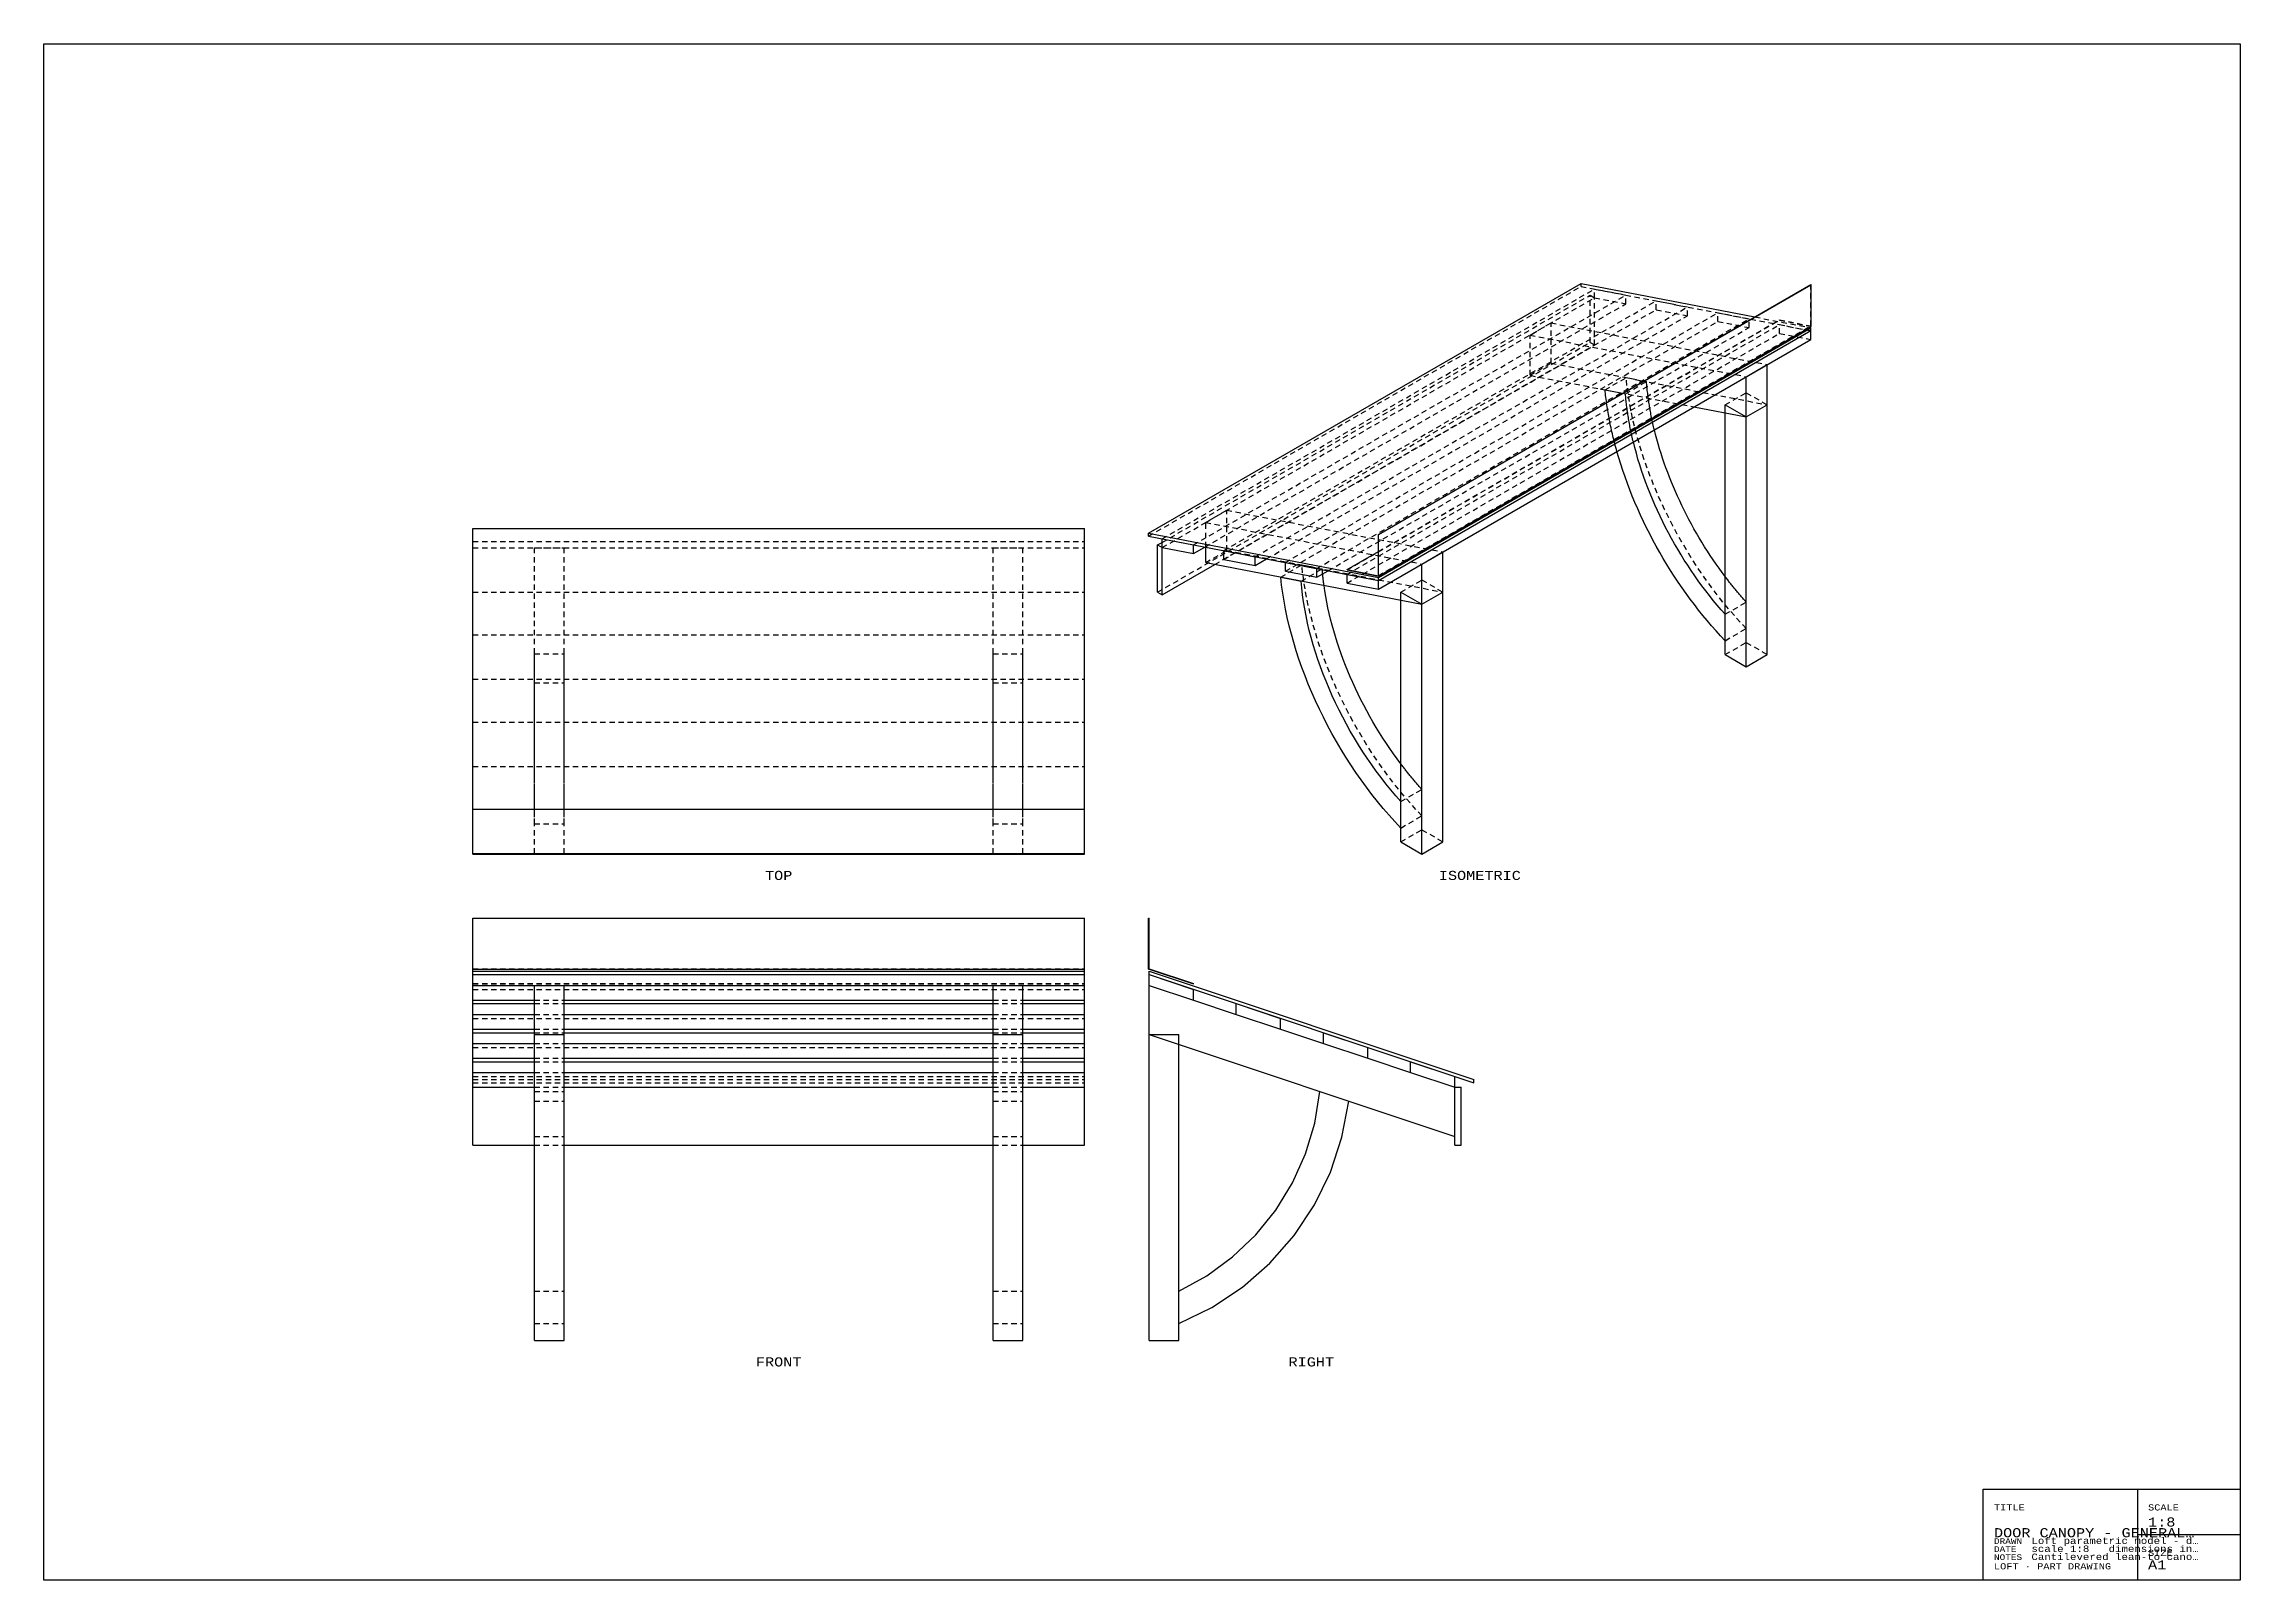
# Model space of a CAD drawing. Header units: millimetres. Extents: x 10 to 831, y 10 to 584.
import ezdxf
from ezdxf.enums import TextEntityAlignment as Align

# ---------------------------------------------------------------- set-up
doc = ezdxf.new("R2010")
doc.units = ezdxf.units.MM
doc.linetypes.add('DASHED', pattern=[3.4, 2, -1.4])
for name, color, linetype in [('HIDDEN', 8, 'DASHED'), ('TITLE', 5, 'Continuous'), ('VISIBLE', 7, 'Continuous')]:
    doc.layers.add(name, color=color, linetype=linetype)
doc.styles.add('LOFT_MONO', font='cour.ttf')

msp = doc.modelspace()

# ---------------------------------------------------------------- linework, layer by layer
at = {"layer": 'HIDDEN'}
for p, q in [((422.98, 400.06), (584.63, 493.39)), ((584.63, 493.39), (584.63, 494.48)), ((584.63, 493.39), (670.5, 476.86)), ((670.5, 478.63), (670.5, 494.06)), ((428.04, 399.09), (589.68, 492.42)), ((428.04, 397.76), (588, 490.11)), ((428.04, 395.81), (589.68, 489.14)), ((439.75, 396.84), (601.39, 490.16)), ((444.01, 396.02), (601.39, 486.88)), ((451.07, 394.66), (612.72, 487.98)), ((451.07, 391.38), (612.72, 484.7)), ((462.79, 392.4), (624.43, 485.73)), ((588, 472.49), (588, 490.11)), ((588, 490.11), (589.68, 489.14)), ((589.68, 489.14), (589.68, 492.42)), ((589.68, 492.42), (601.39, 490.16)), ((589.68, 471.52), (589.68, 489.14)), ((589.68, 489.14), (601.39, 486.88)), ((601.39, 486.88), (601.39, 490.16)), ((612.72, 484.7), (612.72, 487.98)), ((612.72, 487.98), (624.43, 485.73)), ((612.72, 484.7), (624.43, 482.45)), ((624.43, 482.45), (624.43, 485.73)), ((467.05, 391.58), (624.43, 482.45)), ((474.11, 390.22), (635.75, 483.55)), ((474.11, 386.94), (635.75, 480.27)), ((485.82, 387.97), (647.47, 481.3)), ((490.08, 387.15), (647.47, 478.02)), ((497.14, 387.43), (658.79, 480.76)), ((497.14, 385.79), (658.79, 479.12)), ((508.86, 394.32), (658.79, 480.89)), ((508.86, 385.31), (670.5, 478.63)), ((508.86, 385.18), (670.5, 478.5)), ((565.55, 475.2), (573.4, 479.74)), ((573.4, 464.71), (573.4, 479.74)), ((573.4, 479.74), (654.23, 464.19)), ((635.75, 480.27), (635.75, 483.55)), ((635.75, 483.55), (647.47, 481.3)), ((635.75, 480.27), (647.47, 478.02)), ((647.47, 478.02), (647.47, 481.3)), ((649.59, 481.98), (669.96, 478.06)), ((658.79, 480.76), (658.79, 480.89)), ((658.79, 480.89), (670.5, 478.63)), ((658.79, 480.76), (670.5, 478.5)), ((658.79, 475.84), (658.79, 479.12)), ((658.79, 479.12), (670.5, 476.86)), ((670.5, 478.5), (670.62, 478.44)), ((426.35, 379.16), (588, 472.49)), ((447.68, 389.53), (589.68, 471.52)), ((497.14, 382.51), (658.79, 475.84)), ((565.55, 460.17), (565.55, 475.2)), ((565.55, 475.2), (646.37, 459.65)), ((588, 472.49), (589.68, 471.52)), ((658.79, 475.84), (670.5, 473.58)), ((565.55, 460.17), (573.4, 464.71)), ((565.55, 460.17), (626.84, 448.38)), ((573.4, 464.71), (654.23, 449.16)), ((593.61, 454.77), (601.47, 459.31)), ((593.61, 454.77), (601.24, 453.3)), ((601.24, 453.3), (609.1, 457.84)), ((601.47, 459.31), (609.1, 457.84)), ((638.51, 449.16), (646.37, 453.69)), ((646.37, 453.69), (654.23, 449.16)), ((444.31, 405.21), (452.17, 409.75)), ((444.31, 395.96), (444.31, 405.21)), ((444.31, 405.21), (525.14, 389.65)), ((452.17, 394.72), (452.17, 409.75)), ((452.17, 409.75), (532.99, 394.19)), ((170.38, 398.14), (398.98, 398.14)), ((170.38, 395.76), (398.98, 395.76)), ((193.4, 281.46), (193.4, 395.76)), ((193.4, 395.76), (204.52, 395.76)), ((204.52, 281.46), (204.52, 395.76)), ((364.85, 281.46), (364.85, 395.76)), ((364.85, 395.76), (375.97, 395.76)), ((375.97, 281.46), (375.97, 395.76)), ((444.31, 390.18), (452.17, 394.72)), ((452.17, 394.72), (532.99, 379.16)), ((472.38, 384.78), (480.23, 389.32)), ((480.01, 383.31), (487.86, 387.85)), ((480.23, 389.32), (487.86, 387.85)), ((170.38, 379.19), (398.98, 379.19)), ((517.28, 379.16), (525.14, 383.7)), ((525.14, 383.7), (532.99, 379.16)), ((638.51, 370.9), (646.37, 375.44)), ((170.38, 363.18), (398.98, 363.18)), ((638.51, 361.02), (646.37, 365.55)), ((193.4, 345.28), (193.4, 356.07)), ((193.4, 356.07), (204.52, 356.07)), ((204.52, 345.28), (204.52, 356.07)), ((364.85, 345.28), (364.85, 356.07)), ((364.85, 356.07), (375.97, 356.07)), ((375.97, 345.28), (375.97, 356.07)), ((638.51, 355.83), (646.37, 360.37)), ((646.37, 360.37), (654.23, 355.83)), ((170.38, 346.61), (398.98, 346.61)), ((193.4, 345.28), (204.52, 345.28)), ((364.85, 345.28), (375.97, 345.28)), ((170.38, 330.6), (398.98, 330.6)), ((170.38, 314.04), (398.98, 314.04)), ((517.28, 300.91), (525.14, 305.45)), ((193.4, 281.46), (193.4, 292.57)), ((193.4, 292.57), (204.52, 292.57)), ((204.52, 281.46), (204.52, 292.57)), ((364.85, 281.46), (364.85, 292.57)), ((364.85, 292.57), (375.97, 292.57)), ((375.97, 281.46), (375.97, 292.57)), ((517.28, 291.02), (525.14, 295.56)), ((517.28, 285.84), (525.14, 290.37)), ((525.14, 290.37), (532.99, 285.84)), ((170.38, 238.41), (398.98, 238.41)), ((170.38, 232.89), (398.98, 232.89)), ((170.38, 232.73), (398.98, 232.73)), ((170.38, 230.72), (398.98, 230.72)), ((193.4, 226.7), (204.52, 226.7)), ((193.4, 225.38), (204.52, 225.38)), ((364.85, 226.7), (375.97, 226.7)), ((364.85, 225.38), (375.97, 225.38)), ((170.38, 219.86), (398.98, 219.86)), ((193.4, 221.37), (204.52, 221.37)), ((193.4, 215.84), (204.52, 215.84)), ((193.4, 214.52), (204.52, 214.52)), ((364.85, 221.37), (375.97, 221.37)), ((364.85, 215.84), (375.97, 215.84)), ((364.85, 214.52), (375.97, 214.52)), ((170.38, 209), (398.98, 209)), ((193.4, 210.51), (204.52, 210.51)), ((364.85, 210.51), (375.97, 210.51)), ((170.38, 198.14), (398.98, 198.14)), ((170.38, 197.1), (398.98, 197.1)), ((193.4, 204.98), (204.52, 204.98)), ((193.4, 203.66), (204.52, 203.66)), ((193.4, 199.65), (204.52, 199.65)), ((364.85, 204.98), (375.97, 204.98)), ((364.85, 203.66), (375.97, 203.66)), ((364.85, 199.65), (375.97, 199.65)), ((170.38, 195.76), (398.98, 195.76)), ((193.4, 194.13), (204.52, 194.13)), ((193.4, 192.54), (204.52, 192.54)), ((193.4, 188.95), (204.52, 188.95)), ((364.85, 194.13), (375.97, 194.13)), ((364.85, 192.54), (375.97, 192.54)), ((364.85, 188.95), (375.97, 188.95)), ((193.4, 175.72), (204.52, 175.72)), ((193.4, 172.54), (204.52, 172.54)), ((364.85, 175.72), (375.97, 175.72)), ((364.85, 172.54), (375.97, 172.54)), ((193.4, 117.98), (204.52, 117.98)), ((364.85, 117.98), (375.97, 117.98)), ((193.4, 105.87), (204.52, 105.87)), ((364.85, 105.87), (375.97, 105.87))]:
    msp.add_line(p, q, dxfattribs=at)
for points in [[(598.04, 431.75), (597.84, 432.48), (597.64, 433.22), (597.44, 433.95), (597.25, 434.69), (597.06, 435.42), (596.87, 436.15), (596.69, 436.88), (596.52, 437.61), (596.35, 438.34), (596.18, 439.07), (596.02, 439.8), (595.86, 440.53), (595.7, 441.25), (595.55, 441.98), (595.41, 442.7), (595.27, 443.42), (595.13, 444.14), (595, 444.86), (594.87, 445.58), (594.75, 446.3), (594.63, 447.01), (594.51, 447.73), (594.4, 448.44), (594.3, 449.15), (594.2, 449.86), (594.1, 450.57), (594.01, 451.27), (593.92, 451.98), (593.83, 452.68), (593.75, 453.38), (593.68, 454.08), (593.61, 454.77)], [(604.19, 435.29), (604.05, 435.87), (603.91, 436.45), (603.78, 437.02), (603.65, 437.6), (603.52, 438.17), (603.39, 438.74), (603.27, 439.32), (603.15, 439.89), (603.04, 440.46), (602.93, 441.03), (602.82, 441.6), (602.71, 442.17), (602.61, 442.74), (602.51, 443.3), (602.41, 443.87), (602.32, 444.43), (602.23, 445), (602.14, 445.56), (602.06, 446.12), (601.97, 446.68), (601.9, 447.24), (601.82, 447.8), (601.75, 448.35), (601.68, 448.91), (601.61, 449.46), (601.55, 450.02), (601.49, 450.57), (601.43, 451.12), (601.38, 451.67), (601.33, 452.21), (601.28, 452.76), (601.24, 453.3)], [(646.37, 365.55), (644.14, 367.93), (641.94, 370.38), (639.78, 372.89), (637.65, 375.47), (635.56, 378.1), (633.52, 380.78), (631.52, 383.52), (629.57, 386.31), (627.67, 389.14), (625.82, 392.01), (624.02, 394.93), (622.27, 397.88), (620.59, 400.86), (618.96, 403.88), (617.4, 406.92), (615.89, 409.98), (614.45, 413.06), (613.08, 416.16), (611.77, 419.27), (610.53, 422.4), (609.37, 425.52), (608.27, 428.65), (607.25, 431.78), (606.3, 434.9), (605.42, 438.02), (604.62, 441.12), (603.9, 444.21), (603.26, 447.28), (602.69, 450.33), (602.2, 453.35), (601.8, 456.35), (601.47, 459.31)], [(612.04, 439.83), (611.9, 440.41), (611.77, 440.98), (611.63, 441.56), (611.5, 442.13), (611.38, 442.71), (611.25, 443.28), (611.13, 443.85), (611.01, 444.43), (610.9, 445), (610.78, 445.57), (610.68, 446.14), (610.57, 446.7), (610.47, 447.27), (610.37, 447.84), (610.27, 448.4), (610.18, 448.97), (610.09, 449.53), (610, 450.09), (609.91, 450.66), (609.83, 451.22), (609.75, 451.78), (609.68, 452.33), (609.61, 452.89), (609.54, 453.45), (609.47, 454), (609.41, 454.55), (609.35, 455.1), (609.29, 455.65), (609.24, 456.2), (609.19, 456.75), (609.14, 457.3), (609.1, 457.84)], [(525.14, 295.56), (522.9, 297.94), (520.71, 300.39), (518.54, 302.9), (516.42, 305.47), (514.33, 308.1), (512.29, 310.79), (510.29, 313.52), (508.34, 316.31), (506.43, 319.14), (504.58, 322.02), (502.78, 324.93), (501.04, 327.89), (499.36, 330.87), (497.73, 333.88), (496.16, 336.92), (494.66, 339.99), (493.22, 343.07), (491.84, 346.17), (490.54, 349.28), (489.3, 352.4), (488.13, 355.53), (487.04, 358.66), (486.01, 361.79), (485.06, 364.91), (484.19, 368.02), (483.39, 371.13), (482.67, 374.22), (482.02, 377.29), (481.46, 380.34), (480.97, 383.36), (480.56, 386.35), (480.23, 389.32)], [(488.54, 381.67), (488.51, 381.86), (488.48, 382.06), (488.46, 382.25), (488.43, 382.45), (488.4, 382.64), (488.38, 382.84), (488.36, 383.03), (488.33, 383.23), (488.31, 383.42), (488.28, 383.62), (488.26, 383.81), (488.24, 384), (488.22, 384.2), (488.19, 384.39), (488.17, 384.59), (488.15, 384.78), (488.13, 384.97), (488.11, 385.16), (488.09, 385.36), (488.07, 385.55), (488.05, 385.74), (488.03, 385.93), (488.01, 386.13), (487.99, 386.32), (487.98, 386.51), (487.96, 386.7), (487.94, 386.89), (487.93, 387.08), (487.91, 387.28), (487.89, 387.47), (487.88, 387.66), (487.86, 387.85)], [(646.37, 375.44), (646.11, 375.72), (645.86, 376.01), (645.61, 376.29), (645.35, 376.58), (645.1, 376.87), (644.85, 377.16), (644.6, 377.45), (644.35, 377.74), (644.1, 378.03), (643.85, 378.32), (643.6, 378.61), (643.35, 378.91), (643.1, 379.2), (642.86, 379.5), (642.61, 379.8), (642.36, 380.09), (642.12, 380.39), (641.87, 380.69), (641.63, 380.99), (641.39, 381.29), (641.14, 381.6), (640.9, 381.9), (640.66, 382.2), (640.42, 382.51), (640.18, 382.81), (639.94, 383.12), (639.7, 383.43), (639.46, 383.73), (639.22, 384.04), (638.98, 384.35), (638.75, 384.66), (638.51, 384.97)], [(193.4, 292.57), (193.4, 295.7), (193.4, 298.82), (193.4, 301.86), (193.4, 304.87), (193.4, 307.83), (193.4, 310.7), (193.4, 313.56), (193.4, 316.28), (193.4, 319.01), (193.4, 321.59), (193.4, 324.15), (193.4, 326.6), (193.4, 328.98), (193.4, 331.31), (193.4, 333.49), (193.4, 335.67), (193.4, 337.65), (193.4, 339.62), (193.4, 341.44), (193.4, 343.2), (193.4, 344.86), (193.4, 346.39), (193.4, 347.88), (193.4, 349.17), (193.4, 350.46), (193.4, 351.54), (193.4, 352.59), (193.4, 353.49), (193.4, 354.28), (193.4, 355), (193.4, 355.53), (193.4, 356.07)], [(204.52, 292.57), (204.52, 295.7), (204.52, 298.82), (204.52, 301.86), (204.52, 304.87), (204.52, 307.83), (204.52, 310.7), (204.52, 313.56), (204.52, 316.28), (204.52, 319.01), (204.52, 321.59), (204.52, 324.15), (204.52, 326.6), (204.52, 328.98), (204.52, 331.31), (204.52, 333.49), (204.52, 335.67), (204.52, 337.65), (204.52, 339.62), (204.52, 341.44), (204.52, 343.2), (204.52, 344.86), (204.52, 346.39), (204.52, 347.88), (204.52, 349.17), (204.52, 350.46), (204.52, 351.54), (204.52, 352.59), (204.52, 353.49), (204.52, 354.28), (204.52, 355), (204.52, 355.53), (204.52, 356.07)], [(364.85, 292.57), (364.85, 295.7), (364.85, 298.82), (364.85, 301.86), (364.85, 304.87), (364.85, 307.83), (364.85, 310.7), (364.85, 313.56), (364.85, 316.28), (364.85, 319.01), (364.85, 321.59), (364.85, 324.15), (364.85, 326.6), (364.85, 328.98), (364.85, 331.31), (364.85, 333.49), (364.85, 335.67), (364.85, 337.65), (364.85, 339.62), (364.85, 341.44), (364.85, 343.2), (364.85, 344.86), (364.85, 346.39), (364.85, 347.88), (364.85, 349.17), (364.85, 350.46), (364.85, 351.54), (364.85, 352.59), (364.85, 353.49), (364.85, 354.28), (364.85, 355), (364.85, 355.53), (364.85, 356.07)], [(375.97, 292.57), (375.97, 295.7), (375.97, 298.82), (375.97, 301.86), (375.97, 304.87), (375.97, 307.83), (375.97, 310.7), (375.97, 313.56), (375.97, 316.28), (375.97, 319.01), (375.97, 321.59), (375.97, 324.15), (375.97, 326.6), (375.97, 328.98), (375.97, 331.31), (375.97, 333.49), (375.97, 335.67), (375.97, 337.65), (375.97, 339.62), (375.97, 341.44), (375.97, 343.2), (375.97, 344.86), (375.97, 346.39), (375.97, 347.88), (375.97, 349.17), (375.97, 350.46), (375.97, 351.54), (375.97, 352.59), (375.97, 353.49), (375.97, 354.28), (375.97, 355), (375.97, 355.53), (375.97, 356.07)], [(193.4, 292.57), (193.4, 295.23), (193.4, 297.89), (193.4, 300.48), (193.4, 303.03), (193.4, 305.53), (193.4, 307.96), (193.4, 310.37), (193.4, 312.66), (193.4, 314.96), (193.4, 317.12), (193.4, 319.27), (193.4, 321.32), (193.4, 323.31), (193.4, 325.24), (193.4, 327.05), (193.4, 328.87), (193.4, 330.5), (193.4, 332.13), (193.4, 333.63), (193.4, 335.07), (193.4, 336.42), (193.4, 337.67), (193.4, 338.88), (193.4, 339.92), (193.4, 340.96), (193.4, 341.81), (193.4, 342.64), (193.4, 343.34), (193.4, 343.95), (193.4, 344.5), (193.4, 344.89), (193.4, 345.28)], [(204.52, 292.57), (204.52, 295.23), (204.52, 297.89), (204.52, 300.48), (204.52, 303.03), (204.52, 305.53), (204.52, 307.96), (204.52, 310.37), (204.52, 312.66), (204.52, 314.96), (204.52, 317.12), (204.52, 319.27), (204.52, 321.32), (204.52, 323.31), (204.52, 325.24), (204.52, 327.05), (204.52, 328.87), (204.52, 330.5), (204.52, 332.13), (204.52, 333.63), (204.52, 335.07), (204.52, 336.42), (204.52, 337.67), (204.52, 338.88), (204.52, 339.92), (204.52, 340.96), (204.52, 341.81), (204.52, 342.64), (204.52, 343.34), (204.52, 343.95), (204.52, 344.5), (204.52, 344.89), (204.52, 345.28)], [(364.85, 292.57), (364.85, 295.23), (364.85, 297.89), (364.85, 300.48), (364.85, 303.03), (364.85, 305.53), (364.85, 307.96), (364.85, 310.37), (364.85, 312.66), (364.85, 314.96), (364.85, 317.12), (364.85, 319.27), (364.85, 321.32), (364.85, 323.31), (364.85, 325.24), (364.85, 327.05), (364.85, 328.87), (364.85, 330.5), (364.85, 332.13), (364.85, 333.63), (364.85, 335.07), (364.85, 336.42), (364.85, 337.67), (364.85, 338.88), (364.85, 339.92), (364.85, 340.96), (364.85, 341.81), (364.85, 342.64), (364.85, 343.34), (364.85, 343.95), (364.85, 344.5), (364.85, 344.89), (364.85, 345.28)], [(375.97, 292.57), (375.97, 295.23), (375.97, 297.89), (375.97, 300.48), (375.97, 303.03), (375.97, 305.53), (375.97, 307.96), (375.97, 310.37), (375.97, 312.66), (375.97, 314.96), (375.97, 317.12), (375.97, 319.27), (375.97, 321.32), (375.97, 323.31), (375.97, 325.24), (375.97, 327.05), (375.97, 328.87), (375.97, 330.5), (375.97, 332.13), (375.97, 333.63), (375.97, 335.07), (375.97, 336.42), (375.97, 337.67), (375.97, 338.88), (375.97, 339.92), (375.97, 340.96), (375.97, 341.81), (375.97, 342.64), (375.97, 343.34), (375.97, 343.95), (375.97, 344.5), (375.97, 344.89), (375.97, 345.28)], [(525.14, 305.45), (524.88, 305.73), (524.63, 306.01), (524.37, 306.3), (524.12, 306.59), (523.87, 306.87), (523.62, 307.16), (523.37, 307.45), (523.12, 307.74), (522.87, 308.03), (522.62, 308.33), (522.37, 308.62), (522.12, 308.91), (521.87, 309.21), (521.62, 309.5), (521.38, 309.8), (521.13, 310.1), (520.89, 310.4), (520.64, 310.7), (520.4, 311), (520.15, 311.3), (519.91, 311.6), (519.67, 311.9), (519.43, 312.21), (519.18, 312.51), (518.94, 312.82), (518.7, 313.12), (518.46, 313.43), (518.23, 313.74), (517.99, 314.05), (517.75, 314.36), (517.51, 314.67), (517.28, 314.98)], [(193.4, 117.98), (193.4, 119.34), (193.4, 120.69), (193.4, 122.19), (193.4, 123.74), (193.4, 125.37), (193.4, 127.1), (193.4, 128.86), (193.4, 130.78), (193.4, 132.69), (193.4, 134.74), (193.4, 136.82), (193.4, 138.99), (193.4, 141.22), (193.4, 143.49), (193.4, 145.86), (193.4, 148.23), (193.4, 150.73), (193.4, 153.24), (193.4, 155.82), (193.4, 158.43), (193.4, 161.09), (193.4, 163.81), (193.4, 166.54), (193.4, 169.34), (193.4, 172.14), (193.4, 175), (193.4, 177.87), (193.4, 180.77), (193.4, 183.69), (193.4, 186.62), (193.4, 189.58), (193.4, 192.54)], [(193.4, 105.87), (193.4, 107.27), (193.4, 108.68), (193.4, 110.25), (193.4, 111.89), (193.4, 113.63), (193.4, 115.5), (193.4, 117.39), (193.4, 119.47), (193.4, 121.55), (193.4, 123.8), (193.4, 126.08), (193.4, 128.46), (193.4, 130.93), (193.4, 133.45), (193.4, 136.09), (193.4, 138.73), (193.4, 141.53), (193.4, 144.33), (193.4, 147.23), (193.4, 150.18), (193.4, 153.17), (193.4, 156.24), (193.4, 159.32), (193.4, 162.5), (193.4, 165.67), (193.4, 168.93), (193.4, 172.19), (193.4, 175.49), (193.4, 178.83), (193.4, 182.18), (193.4, 185.56), (193.4, 188.95)], [(204.52, 117.98), (204.52, 119.34), (204.52, 120.69), (204.52, 122.19), (204.52, 123.74), (204.52, 125.37), (204.52, 127.1), (204.52, 128.86), (204.52, 130.78), (204.52, 132.69), (204.52, 134.74), (204.52, 136.82), (204.52, 138.99), (204.52, 141.22), (204.52, 143.49), (204.52, 145.86), (204.52, 148.23), (204.52, 150.73), (204.52, 153.24), (204.52, 155.82), (204.52, 158.43), (204.52, 161.09), (204.52, 163.81), (204.52, 166.54), (204.52, 169.34), (204.52, 172.14), (204.52, 175), (204.52, 177.87), (204.52, 180.77), (204.52, 183.69), (204.52, 186.62), (204.52, 189.58), (204.52, 192.54)], [(204.52, 105.87), (204.52, 107.27), (204.52, 108.68), (204.52, 110.25), (204.52, 111.89), (204.52, 113.63), (204.52, 115.5), (204.52, 117.39), (204.52, 119.47), (204.52, 121.55), (204.52, 123.8), (204.52, 126.08), (204.52, 128.46), (204.52, 130.93), (204.52, 133.45), (204.52, 136.09), (204.52, 138.73), (204.52, 141.53), (204.52, 144.33), (204.52, 147.23), (204.52, 150.18), (204.52, 153.17), (204.52, 156.24), (204.52, 159.32), (204.52, 162.5), (204.52, 165.67), (204.52, 168.93), (204.52, 172.19), (204.52, 175.49), (204.52, 178.83), (204.52, 182.18), (204.52, 185.56), (204.52, 188.95)], [(364.85, 117.98), (364.85, 119.34), (364.85, 120.69), (364.85, 122.19), (364.85, 123.74), (364.85, 125.37), (364.85, 127.1), (364.85, 128.86), (364.85, 130.78), (364.85, 132.69), (364.85, 134.74), (364.85, 136.82), (364.85, 138.99), (364.85, 141.22), (364.85, 143.49), (364.85, 145.86), (364.85, 148.23), (364.85, 150.73), (364.85, 153.24), (364.85, 155.82), (364.85, 158.43), (364.85, 161.09), (364.85, 163.81), (364.85, 166.54), (364.85, 169.34), (364.85, 172.14), (364.85, 175), (364.85, 177.87), (364.85, 180.77), (364.85, 183.69), (364.85, 186.62), (364.85, 189.58), (364.85, 192.54)], [(364.85, 105.87), (364.85, 107.27), (364.85, 108.68), (364.85, 110.25), (364.85, 111.89), (364.85, 113.63), (364.85, 115.5), (364.85, 117.39), (364.85, 119.47), (364.85, 121.55), (364.85, 123.8), (364.85, 126.08), (364.85, 128.46), (364.85, 130.93), (364.85, 133.45), (364.85, 136.09), (364.85, 138.73), (364.85, 141.53), (364.85, 144.33), (364.85, 147.23), (364.85, 150.18), (364.85, 153.17), (364.85, 156.24), (364.85, 159.32), (364.85, 162.5), (364.85, 165.67), (364.85, 168.93), (364.85, 172.19), (364.85, 175.49), (364.85, 178.83), (364.85, 182.18), (364.85, 185.56), (364.85, 188.95)], [(375.97, 117.98), (375.97, 119.34), (375.97, 120.69), (375.97, 122.19), (375.97, 123.74), (375.97, 125.37), (375.97, 127.1), (375.97, 128.86), (375.97, 130.78), (375.97, 132.69), (375.97, 134.74), (375.97, 136.82), (375.97, 138.99), (375.97, 141.22), (375.97, 143.49), (375.97, 145.86), (375.97, 148.23), (375.97, 150.73), (375.97, 153.24), (375.97, 155.82), (375.97, 158.43), (375.97, 161.09), (375.97, 163.81), (375.97, 166.54), (375.97, 169.34), (375.97, 172.14), (375.97, 175), (375.97, 177.87), (375.97, 180.77), (375.97, 183.69), (375.97, 186.62), (375.97, 189.58), (375.97, 192.54)], [(375.97, 105.87), (375.97, 107.27), (375.97, 108.68), (375.97, 110.25), (375.97, 111.89), (375.97, 113.63), (375.97, 115.5), (375.97, 117.39), (375.97, 119.47), (375.97, 121.55), (375.97, 123.8), (375.97, 126.08), (375.97, 128.46), (375.97, 130.93), (375.97, 133.45), (375.97, 136.09), (375.97, 138.73), (375.97, 141.53), (375.97, 144.33), (375.97, 147.23), (375.97, 150.18), (375.97, 153.17), (375.97, 156.24), (375.97, 159.32), (375.97, 162.5), (375.97, 165.67), (375.97, 168.93), (375.97, 172.19), (375.97, 175.49), (375.97, 178.83), (375.97, 182.18), (375.97, 185.56), (375.97, 188.95)]]:
    msp.add_lwpolyline(points, dxfattribs=at)
at = {"layer": 'TITLE'}
for p, q in [((792.6, 44), (792.6, 10)), ((792.6, 27), (831, 27))]:
    msp.add_line(p, q, dxfattribs=at)
for points in [[(10, 584), (831, 584), (831, 10), (10, 10)], [(735, 44), (831, 44), (831, 10), (735, 10)]]:
    msp.add_lwpolyline(points, close=True, dxfattribs=at)
at = {"layer": 'VISIBLE'}
for p, q in [((422.98, 401.16), (584.63, 494.48)), ((508.86, 400.73), (670.5, 494.06)), ((508.97, 400.67), (670.62, 493.99)), ((584.63, 494.48), (649.59, 481.98)), ((670.5, 494.06), (670.62, 493.99)), ((670.62, 478.44), (670.62, 493.99)), ((508.86, 384.63), (670.5, 477.96)), ((508.86, 383.54), (670.5, 476.86)), ((508.97, 385.11), (670.62, 478.44)), ((669.96, 478.06), (670.5, 477.96)), ((670.5, 476.86), (670.5, 477.96)), ((670.5, 473.58), (670.5, 476.86)), ((508.86, 380.26), (670.5, 473.58)), ((646.37, 459.65), (654.23, 464.19)), ((654.23, 449.16), (654.23, 464.19)), ((646.37, 444.62), (646.37, 459.65)), ((626.84, 448.38), (646.37, 444.62)), ((638.51, 355.83), (638.51, 449.16)), ((638.51, 449.16), (646.37, 444.62)), ((646.37, 444.62), (654.23, 449.16)), ((646.37, 351.29), (646.37, 444.62)), ((654.23, 355.83), (654.23, 449.16)), ((170.38, 298.02), (170.38, 402.9)), ((170.38, 402.9), (398.98, 402.9)), ((398.98, 298.02), (398.98, 402.9)), ((422.98, 400.06), (422.98, 401.16)), ((422.98, 401.16), (508.86, 384.63)), ((422.98, 400.06), (508.86, 383.54)), ((426.35, 396.78), (428.04, 397.76)), ((426.35, 379.16), (426.35, 396.78)), ((426.35, 396.78), (428.04, 395.81)), ((428.04, 395.81), (428.04, 399.09)), ((428.04, 399.09), (439.75, 396.84)), ((428.04, 378.19), (428.04, 395.81)), ((428.04, 395.81), (439.75, 393.56)), ((439.75, 393.56), (439.75, 396.84)), ((439.75, 393.56), (444.01, 396.02)), ((444.31, 390.18), (444.31, 395.96)), ((451.07, 391.38), (451.07, 394.66)), ((451.07, 394.66), (462.79, 392.4)), ((497.14, 387.56), (508.86, 394.32)), ((508.86, 385.31), (508.86, 400.73)), ((508.86, 400.73), (508.97, 400.67)), ((508.97, 385.11), (508.97, 400.67)), ((525.14, 389.65), (532.99, 394.19)), ((532.99, 379.16), (532.99, 394.19)), ((428.04, 378.19), (447.68, 389.53)), ((444.31, 390.18), (525.14, 374.63)), ((451.07, 391.38), (462.79, 389.12)), ((462.79, 389.12), (462.79, 392.4)), ((462.79, 389.12), (467.05, 391.58)), ((474.11, 386.94), (474.11, 390.22)), ((474.11, 390.22), (485.82, 387.97)), ((474.11, 386.94), (485.82, 384.69)), ((485.82, 384.69), (485.82, 387.97)), ((485.82, 384.69), (490.08, 387.15)), ((497.14, 387.43), (497.14, 387.56)), ((497.14, 387.56), (508.86, 385.31)), ((497.14, 387.43), (508.86, 385.18)), ((525.14, 374.63), (525.14, 389.65)), ((426.35, 379.16), (428.04, 378.19)), ((472.38, 384.78), (480.01, 383.31)), ((497.14, 382.51), (497.14, 385.79)), ((497.14, 385.79), (508.86, 383.54)), ((497.14, 382.51), (508.86, 380.26)), ((508.86, 385.18), (508.97, 385.11)), ((508.86, 383.54), (508.86, 384.63)), ((508.86, 380.26), (508.86, 383.54)), ((517.28, 285.84), (517.28, 379.16)), ((517.28, 379.16), (525.14, 374.63)), ((525.14, 374.63), (532.99, 379.16)), ((532.99, 285.84), (532.99, 379.16)), ((525.14, 281.3), (525.14, 374.63)), ((638.51, 361.02), (638.51, 370.9)), ((638.51, 355.83), (646.37, 351.29)), ((646.37, 351.29), (654.23, 355.83)), ((170.38, 281.46), (170.38, 298.02)), ((170.38, 298.02), (398.98, 298.02)), ((398.98, 281.46), (398.98, 298.02)), ((517.28, 291.02), (517.28, 300.91)), ((170.38, 281.3), (170.38, 281.46)), ((170.38, 281.46), (398.98, 281.46)), ((170.38, 281.3), (398.98, 281.3)), ((398.98, 281.3), (398.98, 281.46)), ((517.28, 285.84), (525.14, 281.3)), ((525.14, 281.3), (532.99, 285.84)), ((170.38, 238.25), (170.38, 257.3)), ((170.38, 257.3), (398.98, 257.3)), ((398.98, 238.25), (398.98, 257.3)), ((422.98, 238.25), (422.98, 257.3)), ((422.98, 257.3), (423.14, 257.3)), ((423.14, 238.41), (423.14, 257.3)), ((170.38, 237.58), (170.38, 238.25)), ((170.38, 238.25), (398.98, 238.25)), ((398.98, 237.58), (398.98, 238.25)), ((422.98, 238.25), (423.14, 238.25)), ((423.14, 238.41), (439.71, 232.89)), ((423.14, 238.25), (439.71, 232.73)), ((170.38, 236.24), (170.38, 237.58)), ((170.38, 237.58), (398.98, 237.58)), ((170.38, 232.23), (170.38, 236.24)), ((170.38, 236.24), (398.98, 236.24)), ((170.38, 226.7), (170.38, 232.23)), ((170.38, 232.23), (398.98, 232.23)), ((193.4, 213.82), (193.4, 232.23)), ((193.4, 232.23), (204.52, 232.23)), ((204.52, 213.82), (204.52, 232.23)), ((364.85, 213.82), (364.85, 232.23)), ((364.85, 232.23), (375.97, 232.23)), ((375.97, 213.82), (375.97, 232.23)), ((398.98, 236.24), (398.98, 237.58)), ((398.98, 232.23), (398.98, 236.24)), ((398.98, 226.7), (398.98, 232.23)), ((423.14, 236.24), (423.14, 237.58)), ((423.14, 237.58), (544.59, 197.1)), ((423.14, 232.23), (423.14, 236.24)), ((423.14, 236.24), (439.71, 230.72)), ((423.14, 236.24), (544.59, 195.76)), ((423.14, 213.82), (423.14, 232.23)), ((423.14, 232.23), (439.71, 226.7)), ((439.71, 232.73), (439.71, 232.89)), ((439.71, 226.7), (439.71, 230.72)), ((170.38, 225.38), (170.38, 226.7)), ((170.38, 226.7), (193.4, 226.7)), ((170.38, 221.37), (170.38, 225.38)), ((170.38, 225.38), (193.4, 225.38)), ((204.52, 226.7), (364.85, 226.7)), ((204.52, 225.38), (364.85, 225.38)), ((375.97, 226.7), (398.98, 226.7)), ((375.97, 225.38), (398.98, 225.38)), ((398.98, 225.38), (398.98, 226.7)), ((398.98, 221.37), (398.98, 225.38)), ((439.71, 226.7), (455.72, 221.37)), ((455.72, 221.37), (455.72, 225.38)), ((455.72, 225.38), (472.29, 219.86)), ((170.38, 215.84), (170.38, 221.37)), ((170.38, 221.37), (193.4, 221.37)), ((170.38, 214.52), (170.38, 215.84)), ((170.38, 215.84), (193.4, 215.84)), ((170.38, 210.51), (170.38, 214.52)), ((170.38, 214.52), (193.4, 214.52)), ((193.4, 99.52), (193.4, 213.82)), ((193.4, 213.82), (204.52, 213.82)), ((204.52, 221.37), (364.85, 221.37)), ((204.52, 215.84), (364.85, 215.84)), ((204.52, 214.52), (364.85, 214.52)), ((204.52, 99.52), (204.52, 213.82)), ((364.85, 99.52), (364.85, 213.82)), ((364.85, 213.82), (375.97, 213.82)), ((375.97, 221.37), (398.98, 221.37)), ((375.97, 215.84), (398.98, 215.84)), ((375.97, 214.52), (398.98, 214.52)), ((375.97, 99.52), (375.97, 213.82)), ((398.98, 215.84), (398.98, 221.37)), ((398.98, 214.52), (398.98, 215.84)), ((398.98, 210.51), (398.98, 214.52)), ((423.14, 99.52), (423.14, 213.82)), ((423.14, 213.82), (434.26, 213.82)), ((423.14, 213.82), (537.44, 175.72)), ((434.26, 99.52), (434.26, 213.82)), ((455.72, 221.37), (472.29, 215.84)), ((472.29, 215.84), (472.29, 219.86)), ((472.29, 215.84), (488.3, 210.51)), ((488.3, 210.51), (488.3, 214.52)), ((488.3, 214.52), (504.87, 209)), ((170.38, 204.98), (170.38, 210.51)), ((170.38, 210.51), (193.4, 210.51)), ((204.52, 210.51), (364.85, 210.51)), ((375.97, 210.51), (398.98, 210.51)), ((398.98, 204.98), (398.98, 210.51)), ((488.3, 210.51), (504.87, 204.98)), ((504.87, 204.98), (504.87, 209)), ((170.38, 203.66), (170.38, 204.98)), ((170.38, 204.98), (193.4, 204.98)), ((170.38, 199.65), (170.38, 203.66)), ((170.38, 203.66), (193.4, 203.66)), ((170.38, 194.13), (170.38, 199.65)), ((170.38, 199.65), (193.4, 199.65)), ((204.52, 204.98), (364.85, 204.98)), ((204.52, 203.66), (364.85, 203.66)), ((204.52, 199.65), (364.85, 199.65)), ((375.97, 204.98), (398.98, 204.98)), ((375.97, 203.66), (398.98, 203.66)), ((375.97, 199.65), (398.98, 199.65)), ((398.98, 203.66), (398.98, 204.98)), ((398.98, 199.65), (398.98, 203.66)), ((398.98, 194.13), (398.98, 199.65)), ((504.87, 204.98), (520.88, 199.65)), ((520.88, 199.65), (520.88, 203.66)), ((520.88, 203.66), (537.44, 198.14)), ((520.88, 199.65), (537.44, 194.13)), ((537.44, 194.13), (537.44, 198.14)), ((544.59, 195.76), (544.59, 197.1)), ((170.38, 172.54), (170.38, 194.13)), ((170.38, 194.13), (193.4, 194.13)), ((204.52, 194.13), (364.85, 194.13)), ((375.97, 194.13), (398.98, 194.13)), ((398.98, 172.54), (398.98, 194.13)), ((486.97, 192.54), (497.76, 188.95)), ((537.44, 172.54), (537.44, 194.13)), ((537.44, 194.13), (539.82, 194.13)), ((539.82, 172.54), (539.82, 194.13)), ((170.38, 172.54), (193.4, 172.54)), ((204.52, 172.54), (364.85, 172.54)), ((375.97, 172.54), (398.98, 172.54)), ((537.44, 172.54), (539.82, 172.54)), ((434.26, 105.87), (434.26, 117.98)), ((193.4, 99.52), (204.52, 99.52)), ((364.85, 99.52), (375.97, 99.52)), ((423.14, 99.52), (434.26, 99.52))]:
    msp.add_line(p, q, dxfattribs=at)
for points in [[(638.51, 370.9), (637.01, 372.6), (635.54, 374.32), (634.08, 376.08), (632.64, 377.87), (631.22, 379.69), (629.83, 381.54), (628.46, 383.41), (627.12, 385.31), (625.8, 387.24), (624.5, 389.18), (623.24, 391.15), (622, 393.15), (620.79, 395.16), (619.61, 397.19), (618.46, 399.23), (617.34, 401.3), (616.25, 403.37), (615.2, 405.46), (614.17, 407.56), (613.19, 409.67), (612.23, 411.79), (611.32, 413.92), (610.43, 416.06), (609.59, 418.19), (608.78, 420.33), (608.01, 422.48), (607.27, 424.62), (606.58, 426.76), (605.92, 428.9), (605.3, 431.04), (604.72, 433.17), (604.19, 435.29)], [(638.51, 384.97), (637.36, 386.52), (636.22, 388.08), (635.11, 389.66), (634.01, 391.25), (632.92, 392.87), (631.86, 394.49), (630.81, 396.14), (629.79, 397.79), (628.78, 399.47), (627.8, 401.15), (626.83, 402.85), (625.89, 404.55), (624.96, 406.27), (624.06, 408), (623.19, 409.73), (622.33, 411.48), (621.5, 413.23), (620.69, 414.99), (619.91, 416.75), (619.15, 418.52), (618.41, 420.29), (617.7, 422.07), (617.02, 423.85), (616.36, 425.63), (615.73, 427.41), (615.12, 429.19), (614.54, 430.97), (613.99, 432.75), (613.46, 434.52), (612.96, 436.3), (612.49, 438.07), (612.04, 439.83)], [(638.51, 361.02), (636.8, 362.83), (635.12, 364.68), (633.45, 366.57), (631.8, 368.5), (630.17, 370.46), (628.57, 372.46), (626.99, 374.48), (625.44, 376.55), (623.91, 378.64), (622.41, 380.76), (620.94, 382.9), (619.5, 385.08), (618.09, 387.27), (616.71, 389.49), (615.36, 391.74), (614.04, 394), (612.76, 396.28), (611.51, 398.58), (610.29, 400.9), (609.11, 403.23), (607.97, 405.57), (606.87, 407.92), (605.8, 410.29), (604.78, 412.66), (603.79, 415.04), (602.85, 417.42), (601.94, 419.81), (601.08, 422.2), (600.25, 424.59), (599.47, 426.98), (598.74, 429.37), (598.04, 431.75)], [(517.28, 291.02), (515.05, 293.4), (512.85, 295.85), (510.68, 298.36), (508.56, 300.93), (506.47, 303.57), (504.43, 306.25), (502.43, 308.99), (500.48, 311.77), (498.58, 314.61), (496.73, 317.48), (494.93, 320.4), (493.18, 323.35), (491.5, 326.33), (489.87, 329.35), (488.3, 332.39), (486.8, 335.45), (485.36, 338.53), (483.99, 341.63), (482.68, 344.74), (481.44, 347.86), (480.27, 350.99), (479.18, 354.12), (478.16, 357.25), (477.21, 360.37), (476.33, 363.49), (475.53, 366.59), (474.81, 369.68), (474.17, 372.75), (473.6, 375.8), (473.11, 378.82), (472.7, 381.82), (472.38, 384.78)], [(517.28, 300.91), (515.38, 303.07), (513.51, 305.28), (511.67, 307.54), (509.87, 309.86), (508.1, 312.21), (506.37, 314.62), (504.69, 317.06), (503.04, 319.54), (501.44, 322.05), (499.89, 324.6), (498.38, 327.18), (496.92, 329.79), (495.52, 332.42), (494.16, 335.07), (492.86, 337.74), (491.61, 340.43), (490.42, 343.13), (489.29, 345.84), (488.21, 348.56), (487.2, 351.29), (486.24, 354.02), (485.35, 356.74), (484.52, 359.46), (483.76, 362.18), (483.05, 364.88), (482.42, 367.58), (481.85, 370.25), (481.34, 372.91), (480.91, 375.55), (480.54, 378.16), (480.24, 380.75), (480.01, 383.31)], [(517.28, 314.98), (515.88, 316.85), (514.51, 318.75), (513.17, 320.68), (511.85, 322.63), (510.56, 324.6), (509.29, 326.6), (508.06, 328.62), (506.85, 330.65), (505.68, 332.71), (504.53, 334.78), (503.42, 336.86), (502.34, 338.96), (501.29, 341.08), (500.28, 343.2), (499.31, 345.33), (498.36, 347.47), (497.46, 349.62), (496.59, 351.77), (495.75, 353.93), (494.96, 356.09), (494.2, 358.25), (493.49, 360.41), (492.81, 362.57), (492.17, 364.72), (491.57, 366.87), (491.01, 369.02), (490.5, 371.15), (490.02, 373.28), (489.59, 375.4), (489.19, 377.5), (488.84, 379.59), (488.54, 381.67)], [(434.26, 117.98), (444.74, 123.7), (454.39, 130.73), (463.04, 138.95), (470.55, 148.23), (476.8, 158.41), (481.66, 169.31), (485.07, 180.76), (486.97, 192.54)], [(434.26, 105.87), (446.59, 111.85), (458.01, 119.41), (468.33, 128.42), (477.36, 138.73), (484.93, 150.15), (490.93, 162.47), (495.22, 175.48), (497.76, 188.95)]]:
    msp.add_lwpolyline(points, dxfattribs=at)

# ---------------------------------------------------------------- texts
at = {"layer": 'TITLE', "style": 'LOFT_MONO'}
for s, p in [('TOP', (284.68, 273.3)), ('ISOMETRIC', (546.8, 273.3)), ('FRONT', (284.68, 91.52)), ('RIGHT', (483.79, 91.52))]:
    msp.add_text(s, height=3.4, dxfattribs=at).set_placement(p, align=Align.MIDDLE_CENTER)
for s, height, p in [('TITLE', 2.3, (739, 36)), ('SCALE', 2.3, (796.6, 36)), ('1:8', 3.4, (796.6, 30)), ('DRAWN', 2.1, (739, 23.5)), ('DOOR CANOPY - GENERAL…', 3.4, (739, 26)), ('Loft parametric model - d…', 2.4, (753, 23.5)), ('DATE', 2.1, (739, 20.5)), ('NOTES', 2.1, (739, 17.5)), ('Cantilevered lean-to cano…', 2.4, (753, 17.5)), ('scale 1:8   dimensions in…', 2.4, (753, 20.5)), ('A1', 3.4, (796.6, 14)), ('SIZE', 2.3, (796.6, 19)), ('LOFT · PART DRAWING', 2.3, (739, 14))]:
    msp.add_text(s, height=height, dxfattribs=at).set_placement(p)

doc.saveas('drawing.dxf')
